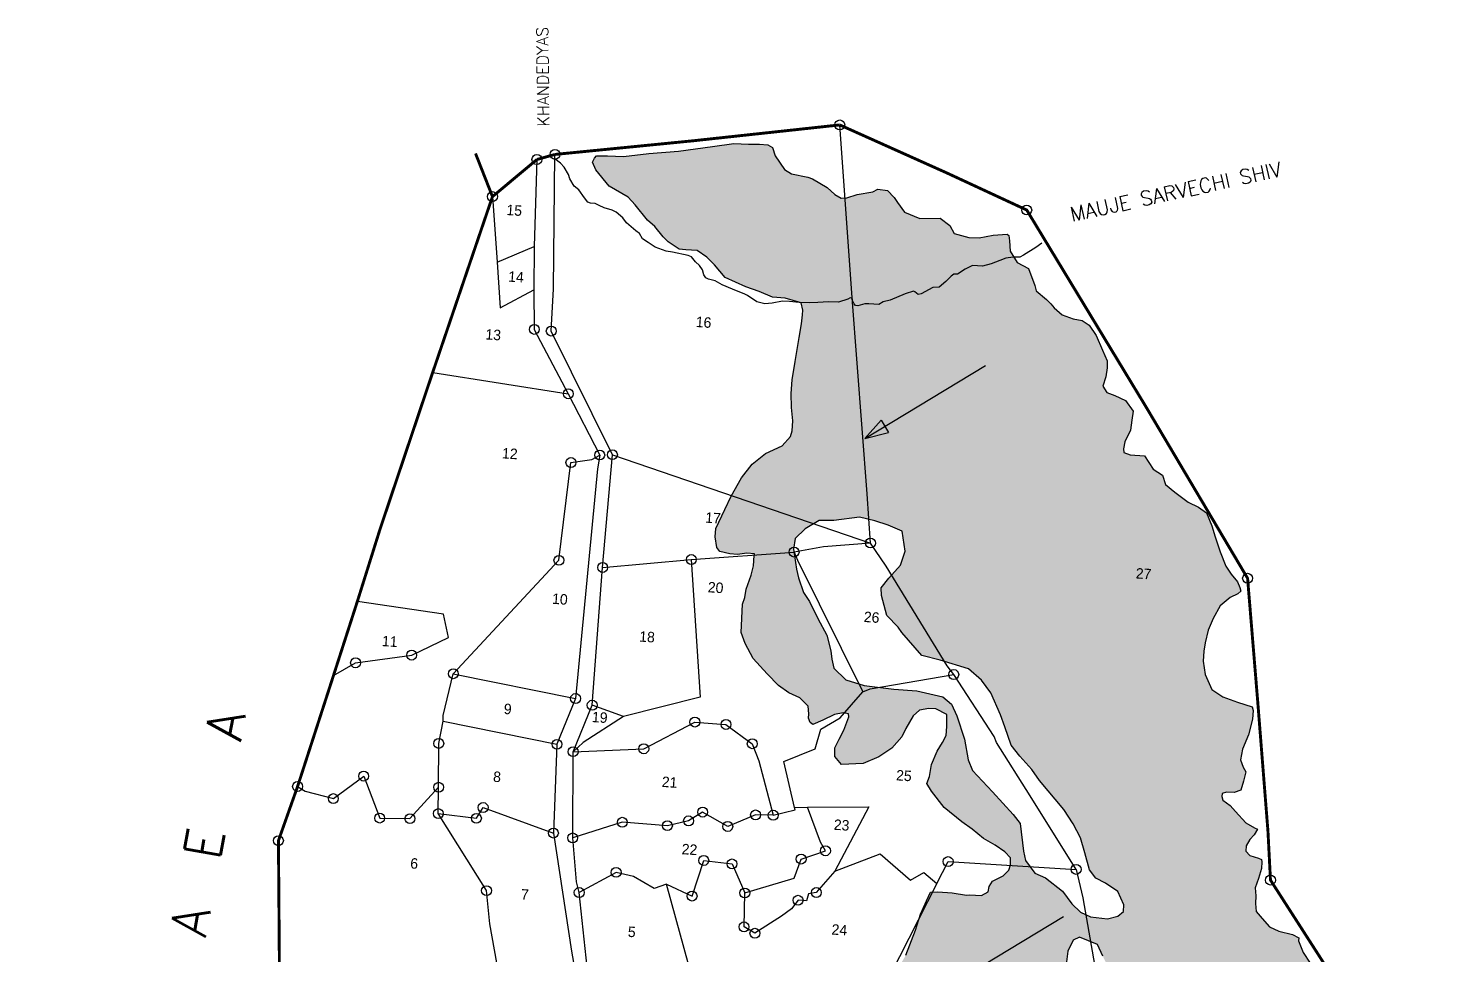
# Model space of a CAD drawing. Header units: metres. Extents: x 278735 to 281332, y 2036027 to 2038297.
# Drawn here: x 278735 to 280024, y 2037456 to 2038297 of the extents above; entities that cross this region are included whole.
import ezdxf
from ezdxf.enums import TextEntityAlignment as Align

# ---------------------------------------------------------------- set-up
doc = ezdxf.new("R2010")
doc.units = ezdxf.units.M
doc.linetypes.add('DIVIDE', pattern=[1.25, 0.5, -0.25, 0, -0.25, 0, -0.25])
for name, color, linetype in [('LINE_WATER', 4, 'Continuous'), ('POLY_HATCH', 12, 'Continuous'), ('POLY_PARCEL', 6, 'Continuous'), ('POLY_ROAD', 30, 'Continuous'), ('SYM_ARROW', 1, 'Continuous'), ('SYM_STONE', 1, 'Continuous'), ('TEXT_MAPOUT', 7, 'Continuous'), ('TEXT_PARCEL', 7, 'Continuous'), ('V_BOUND_LINE', 7, 'Continuous'), ('V_DIVIDE_LINE', 7, 'DIVIDE')]:
    doc.layers.add(name, color=color, linetype=linetype)
doc.styles.get("Standard").update_dxf_attribs({"font": 'simplex.shx'})
doc.styles.add('TEXT_MAP', font='KRDEV050.TTF', dxfattribs={"height": 2.5})

# ---------------------------------------------------------------- blocks, each defined once
blk = doc.blocks.new('STONE')
blk.add_circle((0, 0), 0.851)
blk = doc.blocks.new('ARROWASPECT')
h = blk.add_hatch(color=256)
h.paths.add_polyline_path([(2.85, -2.85), (3.72, -1.98), (0, 0)])
h.paths.add_polyline_path([(0, 0), (1.98, -3.72), (2.85, -2.85)])
for points in [[(0, 0), (17.15, -17.15)], [(0, 0), (1.98, -3.72)], [(0, 0), (3.72, -1.98)], [(3.72, -1.98), (1.98, -3.72)]]:
    blk.add_lwpolyline(points)

msp = doc.modelspace()

# ---------------------------------------------------------------- hatches: boundary and pattern name
at = {"layer": 'POLY_HATCH'}
h = msp.add_hatch(dxfattribs=at)
h.set_pattern_fill('ZIGZAG', color=256, scale=52.838261, angle=-3.9287, style=0)
h.set_pattern_definition([(356.07133, (278760.265, 2036973.3525), (7.041785, 6.13674), [6.604783, -6.604783]), (86.07133, (278766.854, 2036972.9), (-6.13674, 7.041785), [6.604783, -6.604783])])
h.paths.add_polyline_path([(279806.7, 2037750.8), (279811.3, 2037761.4), (279817.5, 2037772.9), (279826.7, 2037780.5), (279833.5, 2037783.8), (279836.4, 2037786.3), (279835.6, 2037789.7), (279833.2, 2037794.7), (279827.7, 2037801.7), (279822.7, 2037809.1), (279817.6, 2037822.1), (279813, 2037835.5), (279809.9, 2037845.5), (279805.2, 2037857.3), (279798, 2037862.7), (279788.5, 2037867.1), (279776.5, 2037876.1), (279767.8, 2037883.3), (279765.1, 2037891.6), (279756.7, 2037897.2), (279748.8, 2037909.2), (279735.7, 2037910.1), (279729.9, 2037912.2), (279729.6, 2037915.5), (279731.1, 2037921.9), (279736.2, 2037932.5), (279737.4, 2037941.6), (279738.5, 2037949.7), (279731.5, 2037959.5), (279722, 2037964), (279714.5, 2037966.7), (279711.1, 2037972.3), (279713.8, 2037980.9), (279714.9, 2037989), (279714.8, 2037995.6), (279710.6, 2038005.1), (279704.9, 2038018.6), (279698.4, 2038027.8), (279692.2, 2038032), (279684.1, 2038033.7), (279674, 2038037.1), (279666.8, 2038043.6), (279663.8, 2038047.1), (279659.7, 2038051.2), (279650.4, 2038058.9), (279649.1, 2038063.9), (279643.5, 2038079.2), (279633, 2038084.8), (279626.6, 2038095), (279626.2, 2038104.3), (279625.4, 2038109.3), (279623.9, 2038110.5), (279611.3, 2038109.7), (279598.5, 2038107.3), (279589.3, 2038107.4), (279575.9, 2038111.1), (279572, 2038118.4), (279563.2, 2038125), (279544.6, 2038124.7), (279530.8, 2038130.6), (279524.3, 2038139.2), (279521.3, 2038143.8), (279515.2, 2038150.2), (279506.6, 2038151.3), (279502, 2038148.9), (279487.7, 2038146.6), (279478.2, 2038143.5), (279473.3, 2038143.2), (279467.5, 2038146.4), (279460.3, 2038152.9), (279447.2, 2038160.8), (279443, 2038162.2), (279427.9, 2038165.4), (279421.6, 2038169.1), (279413.2, 2038181.7), (279410.7, 2038189.2), (279406.5, 2038191.7), (279398.9, 2038192.2), (279389.1, 2038192.3), (279375.5, 2038192.7), (279356.2, 2038190.2), (279325.4, 2038185.8), (279298.5, 2038183.8), (279275.4, 2038181), (279260.7, 2038181.5), (279250.9, 2038181.6), (279249.1, 2038179.6), (279247.3, 2038175.8), (279250.1, 2038169), (279262.2, 2038154), (279279.5, 2038144.1), (279286.1, 2038137.1), (279297.2, 2038123.3), (279303.9, 2038117.4), (279311.4, 2038108.1), (279316, 2038103.5), (279325.9, 2038096.8), (279331.9, 2038096.4), (279342.2, 2038095.7), (279351.1, 2038089.6), (279358.2, 2038082.6), (279367.8, 2038071), (279386.4, 2038062.6), (279398.7, 2038058.5), (279410.8, 2038053.3), (279422.2, 2038052.5), (279436.7, 2038048.2), (279438.4, 2038041.6), (279438.1, 2038037.2), (279437, 2038029.1), (279435.1, 2038016.7), (279431.4, 2037995), (279428.6, 2037978.3), (279427.7, 2037965.8), (279428, 2037953.2), (279429.3, 2037941.1), (279428.7, 2037931.9), (279427.2, 2037926.6), (279419.6, 2037918.4), (279404.4, 2037911.2), (279392.3, 2037901.7), (279382.7, 2037889.3), (279373.3, 2037872.5), (279367.6, 2037860.3), (279359.4, 2037843.3), (279358.8, 2037835.7), (279360.3, 2037825.8), (279362.8, 2037822.4), (279371.9, 2037820.1), (279379, 2037819.6), (279387.3, 2037820.7), (279394.3, 2037820.2), (279394.2, 2037818.6), (279393.6, 2037809.3), (279391.3, 2037800.8), (279386.7, 2037788), (279385.6, 2037780.4), (279383.5, 2037774.6), (279382.4, 2037748.8), (279386, 2037738.7), (279393.3, 2037725.1), (279406, 2037711.2), (279416.1, 2037700.7), (279425.5, 2037694), (279435.6, 2037689.5), (279443.2, 2037681.9), (279443.8, 2037674.8), (279443.6, 2037671), (279444.9, 2037667.1), (279447.5, 2037665.3), (279456.5, 2037669), (279467.2, 2037674.3), (279475, 2037675.9), (279479.8, 2037675), (279480.2, 2037672.3), (279475.6, 2037659.9), (279471.3, 2037652), (279467.5, 2037644.1), (279467.4, 2037636), (279473.5, 2037629), (279493.2, 2037629.8), (279507.3, 2037635.9), (279519.3, 2037643.8), (279528.2, 2037654.1), (279531.9, 2037661.5), (279538.7, 2037673), (279544.5, 2037678.1), (279552.8, 2037679.7), (279559.3, 2037679.3), (279569.3, 2037674.2), (279569.1, 2037663.3), (279568.6, 2037655.2), (279565.4, 2037648.9), (279560.5, 2037641), (279555.3, 2037628.8), (279553.5, 2037618.1), (279550.9, 2037611.7), (279555.3, 2037604.8), (279566.8, 2037589.8), (279582.8, 2037576.7), (279592.2, 2037570.1), (279602.5, 2037561.7), (279613, 2037555.6), (279621.9, 2037549.5), (279627, 2037544.2), (279627.1, 2037537.7), (279625.6, 2037532.9), (279620.4, 2037527.8), (279610.8, 2037522.8), (279607.7, 2037518.1), (279606.8, 2037513.2), (279600.6, 2037509.8), (279589.7, 2037510.6), (279587, 2037510.2), (279574, 2037512.2), (279561, 2037513.1), (279554.4, 2037513), (279550.6, 2037505.1), (279545.4, 2037492.9), (279540.6, 2037478.5), (279532, 2037455.7), (279523.9, 2037442.1), (279522.1, 2037431.8), (279523.3, 2037425.2), (279535.9, 2037418.3), (279542.3, 2037415.7), (279544.3, 2037412.3), (279546, 2037404.6), (279538.4, 2037388.7), (279530.4, 2037382.7), (279527.3, 2037369.9), (279532.2, 2037362.4), (279536.2, 2037356.7), (279538.6, 2037352.2), (279544.2, 2037354), (279554.3, 2037358.2), (279563.2, 2037369), (279565.4, 2037377.1), (279569.1, 2037383.3), (279575, 2037389.5), (279589.3, 2037390.7), (279613.9, 2037392.3), (279625.4, 2037392), (279638.9, 2037390), (279647.5, 2037381.2), (279663, 2037376.3), (279674.7, 2037372.3), (279686.1, 2037370.9), (279690.8, 2037375.5), (279691.1, 2037388), (279690.7, 2037406.6), (279692.5, 2037415.8), (279689.5, 2037428.5), (279680.9, 2037437.8), (279677.7, 2037447.3), (279679.1, 2037459.2), (279684.1, 2037469.2), (279689.8, 2037472.1), (279706.2, 2037465.5), (279711, 2037454.8), (279715.7, 2037444.7), (279717.7, 2037434.2), (279725.8, 2037424.9), (279735.3, 2037419.9), (279743.1, 2037414.5), (279749.7, 2037406.9), (279750.9, 2037400.8), (279749.9, 2037394.4), (279748, 2037390.7), (279738.1, 2037389.7), (279730.5, 2037390.2), (279726.6, 2037388.3), (279724.1, 2037383.4), (279726.5, 2037379.4), (279728.4, 2037375.5), (279728.6, 2037362.9), (279725.6, 2037358.2), (279724.8, 2037346.8), (279727.3, 2037335.2), (279731.5, 2037317.5), (279731.7, 2037303.8), (279733.9, 2037287.9), (279735.2, 2037275.8), (279734.1, 2037268.2), (279731.7, 2037256.4), (279730.6, 2037248.8), (279725.5, 2037245.9), (279713.4, 2037244), (279707, 2037238.5), (279700.4, 2037228.9), (279700.4, 2037221.8), (279700.6, 2037208.7), (279700.4, 2037197.2), (279702.1, 2037190), (279701.3, 2037178.6), (279700.6, 2037168.3), (279703.5, 2037155.6), (279704.5, 2037145.7), (279706.7, 2037138.5), (279709, 2037132.9), (279712.8, 2037132.6), (279721.7, 2037134.2), (279731.2, 2037137.3), (279740.5, 2037138.3), (279744, 2037141.4), (279745, 2037155.5), (279745.4, 2037161.4), (279746.8, 2037165.7), (279750, 2037166), (279759.3, 2037164.8), (279769.3, 2037168), (279777.6, 2037169), (279790.6, 2037167.6), (279801.3, 2037172.9), (279810.9, 2037177.1), (279820.7, 2037184.6), (279829.6, 2037187.8), (279857, 2037194.7), (279863.5, 2037194.8), (279869.7, 2037197.7), (279873.1, 2037199.1), (279876.7, 2037203.7), (279896.8, 2037210), (279910.2, 2037215.6), (279927.1, 2037223.2), (279935.6, 2037227), (279948.6, 2037233.7), (279965.7, 2037236.3), (279970, 2037236.6), (279971.3, 2037238.7), (279971.3, 2037246.3), (279969, 2037253.6), (279969.3, 2037265), (279970.1, 2037276.9), (279974.6, 2037287.1), (279980.3, 2037298.1), (279986.3, 2037306.5), (279990, 2037312.7), (279992.4, 2037315.8), (279989.8, 2037317.7), (279980.9, 2037323.2), (279972, 2037328.2), (279967.4, 2037332.8), (279967.3, 2037339.9), (279968.2, 2037344.8), (279968.4, 2037348.1), (279961.1, 2037353), (279949.1, 2037361.4), (279935.6, 2037371.6), (279929.9, 2037383.5), (279927.2, 2037391.8), (279927.8, 2037400), (279926.9, 2037410.4), (279916.1, 2037436.9), (279906.6, 2037442.4), (279899.4, 2037448.4), (279893, 2037458.1), (279888.8, 2037468.7), (279889, 2037471.5), (279883.2, 2037474.6), (279870.9, 2037477.6), (279862.4, 2037481.5), (279855.8, 2037489), (279850.3, 2037495.4), (279849.6, 2037502.6), (279850.1, 2037509.7), (279849.5, 2037516.8), (279852.3, 2037525.3), (279855.1, 2037534.4), (279855.5, 2037540.4), (279855.1, 2037542.6), (279852.5, 2037543.9), (279844.4, 2037546.1), (279840.9, 2037550.1), (279841.2, 2037555), (279844.4, 2037560.8), (279848.5, 2037564.9), (279851.6, 2037570.2), (279848.9, 2037571.5), (279841, 2037575.8), (279831.4, 2037586.3), (279826.8, 2037591.5), (279820.1, 2037596.4), (279819.2, 2037599.7), (279819.4, 2037602.4), (279823.3, 2037603.8), (279830.4, 2037603.3), (279836.5, 2037605.6), (279838.7, 2037613.6), (279840.9, 2037622.2), (279838.5, 2037626.3), (279836.2, 2037633), (279838, 2037642.7), (279843.3, 2037655.9), (279846.9, 2037669.9), (279847.5, 2037678), (279846.6, 2037681.3), (279833.3, 2037685.6), (279820, 2037690.3), (279810.1, 2037697), (279803.9, 2037710.5), (279802, 2037722.6), (279802.7, 2037731.8), (279803.8, 2037739.5)])
h.paths.add_polyline_path([(279609.2, 2037694), (279617.9, 2037674.1), (279621.8, 2037663), (279627.6, 2037646.3), (279635.5, 2037636.5), (279646.3, 2037624.2), (279653.3, 2037614.4), (279675.5, 2037588.1), (279683.9, 2037575.1), (279690.8, 2037562.3), (279694.5, 2037548.8), (279698.9, 2037533.1), (279704.6, 2037525.7), (279713.5, 2037521.2), (279724.6, 2037513.5), (279730, 2037501.5), (279729.6, 2037495.3), (279724.6, 2037491), (279715.2, 2037488.6), (279699.8, 2037490.4), (279690.8, 2037494.9), (279682.8, 2037502.4), (279674.3, 2037513.9), (279658.9, 2037525.8), (279649.1, 2037530.3), (279640.6, 2037541.7), (279638.9, 2037550.3), (279635.9, 2037575.3), (279629.5, 2037583.5), (279610.8, 2037604.1), (279592.6, 2037623.5), (279588.6, 2037633), (279585.3, 2037651.8), (279578.2, 2037673.2), (279573.5, 2037683.6), (279565.5, 2037690.3), (279541.8, 2037695.8), (279521, 2037697.3), (279494.1, 2037700.7), (279477.4, 2037705.7), (279466.6, 2037716.5), (279464.8, 2037724.4), (279463.8, 2037732.2), (279460.1, 2037746.4), (279451.9, 2037761.6), (279444.4, 2037776.8), (279438.8, 2037785), (279434.3, 2037798.4), (279432.5, 2037806.3), (279429.9, 2037824.3), (279431.3, 2037834.2), (279440.4, 2037842.9), (279453.3, 2037850.5), (279466.5, 2037850.4), (279489.9, 2037853.4), (279503.7, 2037850.2), (279515.8, 2037846.2), (279528.6, 2037840.7), (279531.2, 2037822.7), (279527.2, 2037809.8), (279516.4, 2037798.2), (279509.6, 2037789.4), (279509.9, 2037782.4), (279514.8, 2037764.3), (279524.9, 2037753.5), (279528.4, 2037748.6), (279546.5, 2037727.8), (279563.2, 2037723.5), (279589, 2037715.6), (279600.7, 2037705.5)], flags=16)

# ---------------------------------------------------------------- linework, layer by layer
at = {"layer": 'LINE_WATER'}
msp.add_lwpolyline([(279655.4, 2038102.2), (279650.2, 2038098.3), (279639, 2038091.3), (279635.6, 2038089.6), (279629.4, 2038089.6), (279622.8, 2038088.7), (279617.3, 2038086.5), (279609.6, 2038083.4), (279601.5, 2038081.4), (279592.5, 2038082), (279585.8, 2038078.6), (279579, 2038074.1), (279575.5, 2038074.1), (279573.1, 2038072.4), (279568.4, 2038067.5), (279562.2, 2038062.3), (279556.6, 2038062.1), (279545.9, 2038056.3), (279543.2, 2038055.6), (279540.2, 2038058), (279538.9, 2038058.7), (279531.4, 2038056.2), (279517.7, 2038050.5), (279511.3, 2038049), (279507.3, 2038046.7), (279498.3, 2038047.3), (279494.6, 2038047.1), (279488.3, 2038045.4), (279486.3, 2038045.6), (279484.9, 2038047.2), (279483.5, 2038050.2), (279483.4, 2038051.5), (279482.6, 2038052.5), (279481.3, 2038052.8), (279479.1, 2038051.4), (279470.9, 2038048.7), (279461.7, 2038048.9), (279452.1, 2038048.3), (279444.8, 2038048.2), (279435.1, 2038048.4), (279426.2, 2038049.4), (279419.9, 2038049.7), (279410.6, 2038047.9), (279403.8, 2038047.3), (279396.4, 2038049.1), (279388.2, 2038054.8), (279385.7, 2038056.1), (279374.5, 2038060.5), (279365.1, 2038064.6), (279358.7, 2038068.1), (279352.6, 2038069.6), (279350.1, 2038070.8), (279348.5, 2038073.5), (279347.3, 2038078.1), (279344.4, 2038082), (279340.7, 2038085.5), (279337.1, 2038089.9), (279334, 2038091.2), (279320, 2038094.1), (279314.1, 2038094.9), (279304, 2038098.6), (279297.9, 2038102.9), (279292.7, 2038106.1), (279289.8, 2038111), (279286.6, 2038113.6), (279278, 2038120.9), (279274.9, 2038125.4), (279268.8, 2038130.6), (279265.2, 2038132.3), (279257.8, 2038134.5), (279253.2, 2038136.4), (279249.5, 2038138.3), (279245.4, 2038138.6), (279243.1, 2038139.6), (279239.9, 2038143.5), (279234.8, 2038150.8), (279230.5, 2038154.1), (279226.7, 2038160.8), (279225.4, 2038164.8), (279221.4, 2038171.3), (279218.2, 2038175), (279213, 2038178.8)], dxfattribs=at)
at = {"layer": 'POLY_HATCH'}
for points in [[(279532, 2037455.7), (279540.6, 2037478.5), (279545.4, 2037492.9), (279550.6, 2037505.1), (279554.4, 2037513), (279561, 2037513.1), (279574, 2037512.2), (279587, 2037510.2), (279589.7, 2037510.6), (279600.6, 2037509.8), (279606.8, 2037513.2), (279607.7, 2037518.1), (279610.8, 2037522.8), (279620.4, 2037527.8), (279625.6, 2037532.9), (279627.1, 2037537.7), (279627, 2037544.2), (279621.9, 2037549.5), (279613, 2037555.6), (279602.5, 2037561.7), (279592.2, 2037570.1), (279582.8, 2037576.7), (279566.8, 2037589.8), (279555.3, 2037604.8), (279550.9, 2037611.7), (279553.5, 2037618.1), (279555.3, 2037628.8), (279560.5, 2037641), (279565.4, 2037648.9), (279568.6, 2037655.2), (279569.1, 2037663.3), (279569.3, 2037674.2), (279559.3, 2037679.3), (279552.8, 2037679.7), (279544.5, 2037678.1), (279538.7, 2037673), (279531.9, 2037661.5), (279528.2, 2037654.1), (279519.3, 2037643.8), (279507.3, 2037635.9), (279493.2, 2037629.8), (279473.5, 2037629), (279467.4, 2037636), (279467.5, 2037644.1), (279471.3, 2037652), (279475.6, 2037659.9), (279480.2, 2037672.3), (279479.8, 2037675), (279475, 2037675.9), (279467.2, 2037674.3), (279456.5, 2037669), (279447.5, 2037665.3), (279444.9, 2037667.1), (279443.6, 2037671), (279443.8, 2037674.8), (279443.2, 2037681.9), (279435.6, 2037689.5), (279425.5, 2037694), (279416.1, 2037700.7), (279406, 2037711.2), (279393.3, 2037725.1), (279386, 2037738.7), (279382.4, 2037748.8), (279383.5, 2037774.6), (279385.6, 2037780.4), (279386.7, 2037788), (279391.3, 2037800.8), (279393.6, 2037809.3), (279394.2, 2037818.6), (279394.3, 2037820.2), (279387.3, 2037820.7), (279379, 2037819.6), (279371.9, 2037820.1), (279362.8, 2037822.4), (279360.3, 2037825.8), (279358.8, 2037835.7), (279359.4, 2037843.3), (279367.6, 2037860.3), (279373.3, 2037872.5), (279382.7, 2037889.3), (279392.3, 2037901.7), (279404.4, 2037911.2), (279419.6, 2037918.4), (279427.2, 2037926.6), (279428.7, 2037931.9), (279429.3, 2037941.1), (279428, 2037953.2), (279427.7, 2037965.8), (279428.6, 2037978.3), (279431.4, 2037995), (279435.1, 2038016.7), (279437, 2038029.1), (279438.1, 2038037.2), (279438.4, 2038041.6), (279436.7, 2038048.2), (279422.2, 2038052.5), (279410.8, 2038053.3), (279398.7, 2038058.5), (279386.4, 2038062.6), (279367.8, 2038071), (279358.2, 2038082.6), (279351.1, 2038089.6), (279342.2, 2038095.7), (279331.9, 2038096.4), (279325.9, 2038096.8), (279316, 2038103.5), (279311.4, 2038108.1), (279303.9, 2038117.4), (279297.2, 2038123.3), (279286.1, 2038137.1), (279279.5, 2038144.1), (279262.2, 2038154), (279250.1, 2038169), (279247.3, 2038175.8), (279249.1, 2038179.6), (279250.9, 2038181.6), (279260.7, 2038181.5), (279275.4, 2038181), (279298.5, 2038183.8), (279325.4, 2038185.8), (279356.2, 2038190.2), (279375.5, 2038192.7), (279389.1, 2038192.3), (279398.9, 2038192.2), (279406.5, 2038191.7), (279410.7, 2038189.2), (279413.2, 2038181.7)], [(279413.2, 2038181.7), (279421.6, 2038169.1), (279427.9, 2038165.4), (279443, 2038162.2), (279447.2, 2038160.8), (279460.3, 2038152.9), (279467.5, 2038146.4), (279473.3, 2038143.2), (279478.2, 2038143.5), (279487.7, 2038146.6), (279502, 2038148.9), (279506.6, 2038151.3), (279515.2, 2038150.2), (279521.3, 2038143.8), (279524.3, 2038139.2), (279530.8, 2038130.6), (279544.6, 2038124.7), (279563.2, 2038125), (279572, 2038118.4), (279575.9, 2038111.1), (279589.3, 2038107.4), (279598.5, 2038107.3), (279611.3, 2038109.7), (279623.9, 2038110.5), (279625.4, 2038109.3), (279626.2, 2038104.3), (279626.6, 2038095), (279633, 2038084.8), (279643.5, 2038079.2), (279649.1, 2038063.9), (279650.4, 2038058.9), (279659.7, 2038051.2), (279663.8, 2038047.1), (279666.8, 2038043.6), (279674, 2038037.1), (279684.1, 2038033.7), (279692.2, 2038032), (279698.4, 2038027.8), (279704.9, 2038018.6), (279710.6, 2038005.1), (279714.8, 2037995.6), (279714.9, 2037989), (279713.8, 2037980.9), (279711.1, 2037972.3), (279714.5, 2037966.7), (279722, 2037964), (279731.5, 2037959.5), (279738.5, 2037949.7), (279737.4, 2037941.6), (279736.2, 2037932.5), (279731.1, 2037921.9), (279729.6, 2037915.5), (279729.9, 2037912.2), (279735.7, 2037910.1), (279748.8, 2037909.2), (279756.7, 2037897.2), (279765.1, 2037891.6), (279767.8, 2037883.3), (279776.5, 2037876.1), (279788.5, 2037867.1), (279798, 2037862.7), (279805.2, 2037857.3), (279809.9, 2037845.5), (279813, 2037835.5), (279817.6, 2037822.1), (279822.7, 2037809.1), (279827.7, 2037801.7), (279833.2, 2037794.7), (279835.6, 2037789.7), (279836.4, 2037786.3), (279833.5, 2037783.8), (279826.7, 2037780.5), (279817.5, 2037772.9), (279811.3, 2037761.4), (279806.7, 2037750.8), (279803.8, 2037739.5), (279802.7, 2037731.8), (279802, 2037722.6), (279803.9, 2037710.5), (279810.1, 2037697), (279820, 2037690.3), (279833.3, 2037685.6), (279846.6, 2037681.3), (279847.5, 2037678), (279846.9, 2037669.9), (279843.3, 2037655.9), (279838, 2037642.7), (279836.2, 2037633), (279838.5, 2037626.3), (279840.9, 2037622.2), (279838.7, 2037613.6), (279836.5, 2037605.6), (279830.4, 2037603.3), (279823.3, 2037603.8), (279819.4, 2037602.4), (279819.2, 2037599.7), (279820.1, 2037596.4), (279826.8, 2037591.5), (279831.4, 2037586.3), (279841, 2037575.8), (279848.9, 2037571.5), (279851.6, 2037570.2), (279848.5, 2037564.9), (279844.4, 2037560.8), (279841.2, 2037555), (279840.9, 2037550.1), (279844.4, 2037546.1), (279852.5, 2037543.9), (279855.1, 2037542.6), (279855.5, 2037540.4), (279855.1, 2037534.4), (279852.3, 2037525.3), (279849.5, 2037516.8), (279850.1, 2037509.7), (279849.6, 2037502.6), (279850.3, 2037495.4), (279855.8, 2037489), (279862.4, 2037481.5), (279870.9, 2037477.6), (279883.2, 2037474.6), (279889, 2037471.5), (279888.8, 2037468.7), (279893, 2037458.1), (279899.4, 2037448.4)], [(279444.4, 2037776.8), (279451.9, 2037761.6), (279460.1, 2037746.4), (279463.8, 2037732.2), (279464.8, 2037724.4), (279466.6, 2037716.5), (279477.4, 2037705.7), (279494.1, 2037700.7), (279521, 2037697.3), (279541.8, 2037695.8), (279565.5, 2037690.3), (279573.5, 2037683.6), (279578.2, 2037673.2), (279585.3, 2037651.8), (279588.6, 2037633), (279592.6, 2037623.5), (279610.8, 2037604.1), (279629.5, 2037583.5), (279635.9, 2037575.3), (279638.9, 2037550.3), (279640.6, 2037541.7), (279649.1, 2037530.3), (279658.9, 2037525.8), (279674.3, 2037513.9), (279682.8, 2037502.4), (279690.8, 2037494.9), (279699.8, 2037490.4), (279715.2, 2037488.6), (279724.6, 2037491), (279729.6, 2037495.3), (279730, 2037501.5), (279724.6, 2037513.5), (279713.5, 2037521.2), (279704.6, 2037525.7), (279698.9, 2037533.1), (279694.5, 2037548.8), (279690.8, 2037562.3), (279683.9, 2037575.1), (279675.5, 2037588.1), (279653.3, 2037614.4), (279646.3, 2037624.2), (279635.5, 2037636.5), (279627.6, 2037646.3), (279621.8, 2037663), (279617.9, 2037674.1), (279609.2, 2037694), (279600.7, 2037705.5), (279589, 2037715.6), (279563.2, 2037723.5), (279546.5, 2037727.8), (279528.4, 2037748.6), (279524.9, 2037753.5), (279514.8, 2037764.3), (279509.9, 2037782.4), (279509.6, 2037789.4), (279516.4, 2037798.2), (279527.2, 2037809.8), (279531.2, 2037822.7), (279528.6, 2037840.7), (279515.8, 2037846.2), (279503.7, 2037850.2), (279489.9, 2037853.4), (279466.5, 2037850.4), (279453.3, 2037850.5), (279440.4, 2037842.9), (279431.3, 2037834.2), (279429.9, 2037824.3), (279432.5, 2037806.3), (279434.3, 2037798.4), (279438.8, 2037785), (279444.4, 2037776.8)], [(279711, 2037454.8), (279706.2, 2037465.5), (279689.8, 2037472.1), (279684.1, 2037469.2), (279679.1, 2037459.2), (279677.7, 2037447.3)]]:
    msp.add_lwpolyline(points, dxfattribs=at)
at = {"layer": 'POLY_PARCEL'}
for points in [[(279499.8, 2037830), (279496.9, 2037874.6), (279483.2, 2038052.8), (279471.9, 2038209.7)], [(279156.3, 2038144.6), (279160.6, 2038085)], [(279160.6, 2038085), (279194.1, 2038099.4)], [(279160.6, 2038085), (279163.2, 2038043.6), (279194, 2038059.8)], [(279102, 2037985), (279225.2, 2037965.5)], [(279120.7, 2037711.3), (279216.7, 2037814.3), (279227.6, 2037903.1), (279246.6, 2037905.8), (279253.8, 2037909.9)], [(279265.3, 2037910.2), (279499.8, 2037830)], [(279499.8, 2037830), (279457.2, 2037826.5), (279430.4, 2037821.8)], [(279575.5, 2037710.6), (279569.4, 2037718.5), (279514.1, 2037808.9), (279499.8, 2037830)], [(279256.4, 2037807.8), (279337, 2037815)], [(279337, 2037815), (279345.1, 2037690), (279275.4, 2037672.4)], [(279337, 2037815), (279430.4, 2037821.8)], [(279430.4, 2037821.8), (279433.4, 2037814.3), (279493, 2037695)], [(279011.8, 2037709.6), (279031.9, 2037721.2), (279082.9, 2037728.2), (279116.2, 2037744.2), (279111.8, 2037765.3), (279033.5, 2037776.9)], [(279111.6, 2037668.1), (279111.6, 2037673.4), (279120.7, 2037711.3)], [(279120.7, 2037711.3), (279231.8, 2037688.8)], [(279493, 2037695), (279499.6, 2037697.6), (279575.5, 2037710.6)], [(279686.7, 2037533.6), (279645, 2037600.3), (279614.4, 2037648.9), (279612.1, 2037654.2), (279575.5, 2037710.6)], [(279430.9, 2037589.9), (279421.1, 2037631.7), (279449.5, 2037643), (279454.8, 2037661.1), (279472.4, 2037671.4), (279493, 2037695)], [(279275.4, 2037672.4), (279238.6, 2037648.8), (279229.6, 2037640.5)], [(279275.4, 2037672.4), (279246.9, 2037682.7)], [(279107.4, 2037608.2), (279107.5, 2037648), (279111.6, 2037668.1)], [(279111.6, 2037668.1), (279214.9, 2037647.2)], [(279229.6, 2037640.5), (279293.8, 2037643.1), (279340.2, 2037667.4), (279368.5, 2037665.2), (279392.4, 2037647.7), (279398.5, 2037632.2), (279411.4, 2037582.8)], [(278979.2, 2037608.9), (278986.1, 2037604.8), (279011.7, 2037597.9), (279039.3, 2037618.3), (279053.8, 2037580.2), (279081.3, 2037579.7), (279107.4, 2037608.2)], [(279107.1, 2037584.3), (279107.4, 2037608.2)], [(279107.1, 2037584.3), (279141.7, 2037580), (279147.8, 2037589.8), (279211.7, 2037566.6)], [(279162.5, 2037436.9), (279154, 2037484.2), (279150.9, 2037514.3), (279107.1, 2037584.3)], [(279411.4, 2037582.8), (279395.4, 2037583.1), (279370.1, 2037572.6), (279347.3, 2037585.6), (279334.5, 2037577.7), (279315.3, 2037573.3), (279274.3, 2037576.4), (279229.2, 2037562.2)], [(279385.6, 2037512.2), (279430.4, 2037525.5), (279436.8, 2037543), (279458.9, 2037550.5), (279454.5, 2037558.2), (279442.7, 2037590)], [(279411.4, 2037582.8), (279431.4, 2037587.7), (279430.9, 2037589.9)], [(279430.9, 2037589.9), (279442.7, 2037590)], [(279442.7, 2037590), (279498.2, 2037590.5), (279467.5, 2037532)], [(279467.5, 2037532), (279508.7, 2037547.6), (279536.2, 2037523.7), (279548.4, 2037530.7), (279560, 2037520.7)], [(279314.5, 2037520.1), (279303.2, 2037516.3), (279284.4, 2037527.3), (279268.7, 2037530.9), (279235.1, 2037512.6)], [(279314.5, 2037520.1), (279337.7, 2037509.4), (279348.3, 2037541.7), (279374, 2037538.6), (279385.6, 2037512.2)], [(279467.5, 2037532), (279450.6, 2037512.6), (279443.4, 2037511.5), (279441.6, 2037505.1), (279434, 2037505.6), (279428, 2037497.8), (279419.1, 2037491.1), (279394.8, 2037475.6), (279384.9, 2037481.4), (279385.6, 2037512.2)], [(279560, 2037520.7), (279570.4, 2037540.7), (279686.7, 2037533.6)], [(279686.7, 2037533.6), (279692.9, 2037507.7), (279719.5, 2037355.4)], [(279342.7, 2037418.9), (279339, 2037430.8), (279314.5, 2037520.1)], [(279560, 2037520.7), (279500.8, 2037404.4)]]:
    msp.add_lwpolyline(points, dxfattribs=at)
at = {"layer": 'POLY_ROAD'}
for points in [[(279196.7, 2038178.3), (279194.1, 2038099.4)], [(279265.3, 2037910.2), (279209.7, 2038022.5), (279211.8, 2038060.8), (279213.1, 2038182.9)], [(279194.1, 2038099.4), (279194, 2038059.8)], [(279194, 2038059.8), (279194.3, 2038024), (279225.2, 2037965.5)], [(279225.2, 2037965.5), (279253.8, 2037909.9)], [(279253.8, 2037909.9), (279251.6, 2037897.4), (279231.8, 2037688.8)], [(279256.4, 2037807.8), (279265.3, 2037910.2)], [(279246.9, 2037682.7), (279256.4, 2037807.8)], [(279231.8, 2037688.8), (279214.9, 2037647.2)], [(279229.6, 2037640.5), (279246.9, 2037682.7)], [(279214.9, 2037647.2), (279211.7, 2037566.6)], [(279229.2, 2037562.2), (279229.6, 2037640.5)], [(279211.7, 2037566.6), (279228.1, 2037459.2), (279233.4, 2037430.2)], [(279235.1, 2037512.6), (279232.8, 2037522.4), (279229.2, 2037562.2)], [(279246.3, 2037426.3), (279243.2, 2037436.4), (279235.1, 2037512.6)]]:
    msp.add_lwpolyline(points, dxfattribs=at)
at = {"layer": 'V_BOUND_LINE', "const_width": 2.64}
for points in [[(279471.9, 2038209.7), (279338.7, 2038195.3), (279213.1, 2038182.9)], [(280023, 2037274.1), (279979.7, 2037342.5), (279917.2, 2037440), (279863.3, 2037523.9), (279861, 2037568.4), (279851.8, 2037684.9), (279842.5, 2037798), (279750.7, 2037952.8), (279641.8, 2038132.4), (279569.6, 2038165.9), (279471.9, 2038209.7)], [(279196.7, 2038178.3), (279156.3, 2038144.6)], [(279213.1, 2038182.9), (279196.7, 2038178.3)], [(279156.3, 2038144.6), (279102, 2037985)], [(279102, 2037985), (279054.1, 2037842.5), (279033.5, 2037776.9)], [(279033.5, 2037776.9), (279011.8, 2037709.6)], [(279011.8, 2037709.6), (278979.2, 2037608.9)], [(278979.2, 2037608.9), (278961.8, 2037559.7), (278963.6, 2037327.8), (278963.8, 2037248.9)]]:
    msp.add_lwpolyline(points, dxfattribs=at)
at = {"layer": 'V_DIVIDE_LINE', "ltscale": 10, "const_width": 2.64, "flags": 128}
msp.add_lwpolyline([(279156.3, 2038144.6), (279140.9, 2038183.8)], dxfattribs=at)

# ---------------------------------------------------------------- block references
at = {"layer": 'SYM_ARROW'}
for p, xscale, yscale, zscale, rotation in [((279494.6, 2037925), 5.283826076142858, 5.283826076142858, 5.283826076142858, 76.13316269119849), ((279565.5, 2037424.5), 5.283826076142859, 5.283826076142859, 5.283826076142859, 76.13316269119869)]:
    msp.add_blockref('ARROWASPECT', p, dxfattribs=dict(at, xscale=xscale, yscale=yscale, zscale=zscale, rotation=rotation))
at = {"layer": 'SYM_STONE', "xscale": 5.283826076142858, "yscale": 5.283826076142858, "zscale": 5.283826076142858, "rotation": 356.0713320873482}
for p in [(279471.9, 2038209.7), (279213.1, 2038182.9), (279196.7, 2038178.3), (279156.3, 2038144.6), (279641.8, 2038132.4), (279194.3, 2038024), (279209.7, 2038022.5), (279225.2, 2037965.5), (279227.6, 2037903.1), (279253.8, 2037909.9), (279265.3, 2037910.2), (279430.4, 2037821.8), (279499.8, 2037830), (279216.7, 2037814.3), (279337, 2037815), (279256.4, 2037807.8), (279842.5, 2037798), (279031.9, 2037721.2), (279082.9, 2037728.2), (279120.7, 2037711.3), (279575.5, 2037710.6), (279231.8, 2037688.8), (279246.9, 2037682.7), (279340.2, 2037667.4), (279368.5, 2037665.2), (279107.5, 2037648), (279214.9, 2037647.2), (279229.6, 2037640.5), (279293.8, 2037643.1), (279392.4, 2037647.7), (279039.3, 2037618.3), (278979.2, 2037608.9), (279107.4, 2037608.2), (279011.7, 2037597.9), (279147.8, 2037589.8), (279053.8, 2037580.2), (279081.3, 2037579.7), (279107.1, 2037584.3), (279141.7, 2037580), (279274.3, 2037576.4), (279334.5, 2037577.7), (279347.3, 2037585.6), (279395.4, 2037583.1), (279411.4, 2037582.8), (279211.7, 2037566.6), (279315.3, 2037573.3), (279370.1, 2037572.6), (278961.8, 2037559.7), (279229.2, 2037562.2), (279458.9, 2037550.5), (279348.3, 2037541.7), (279374, 2037538.6), (279436.8, 2037543), (279570.4, 2037540.7), (279268.7, 2037530.9), (279686.7, 2037533.6), (279150.9, 2037514.3), (279235.1, 2037512.6), (279385.6, 2037512.2), (279450.6, 2037512.6), (279863.3, 2037523.9), (279337.7, 2037509.4), (279434, 2037505.6), (279384.9, 2037481.4), (279394.8, 2037475.6)]:
    msp.add_blockref('STONE', p, dxfattribs=at)

# ---------------------------------------------------------------- texts
at = {"layer": 'TEXT_MAPOUT'}
for s, height, rotation, p in [('KHANDEDYAS', 10.57, 90.7166, (279207.9, 2038208.2)), ('MAUJE SARVECHI SHIV', 13.21, 12.2947, (279682.8, 2038121.7)), ('A   R   E   B   I   A   N    A  E   A', 33.21, 79.8419, (278765, 2036741.4))]:
    msp.add_text(s, height=height, rotation=rotation, dxfattribs=at).set_placement(p)
at = {"layer": 'TEXT_PARCEL', "style": 'TEXT_MAP'}
for s, p in [('15', (279176.1, 2038132.1)), ('14', (279177.7, 2038071.7)), ('16', (279348.2, 2038030.5)), ('13', (279157, 2038019.2)), ('12', (279172.1, 2037911.3)), ('17', (279356.8, 2037852.8)), ('27', (279748, 2037802.2)), ('20', (279359.1, 2037789.6)), ('10', (279217.6, 2037779.1)), ('26', (279500.9, 2037762.6)), ('18', (279296.8, 2037744.8)), ('11', (279063, 2037740.7)), ('9', (279170.2, 2037679.3)), ('19', (279253.8, 2037671.7)), ('8', (279160.5, 2037617.7)), ('25', (279530.2, 2037618.8)), ('21', (279317.3, 2037612.9)), ('23', (279473.6, 2037573.9)), ('22', (279335.4, 2037551.8)), ('6', (279085.2, 2037539)), ('7', (279185.8, 2037510.8)), ('5', (279282.9, 2037476.8)), ('24', (279471.6, 2037478.8))]:
    msp.add_text(s, height=9.51, rotation=356.0713, dxfattribs=at).set_placement(p, align=Align.MIDDLE)

doc.saveas('drawing.dxf')
